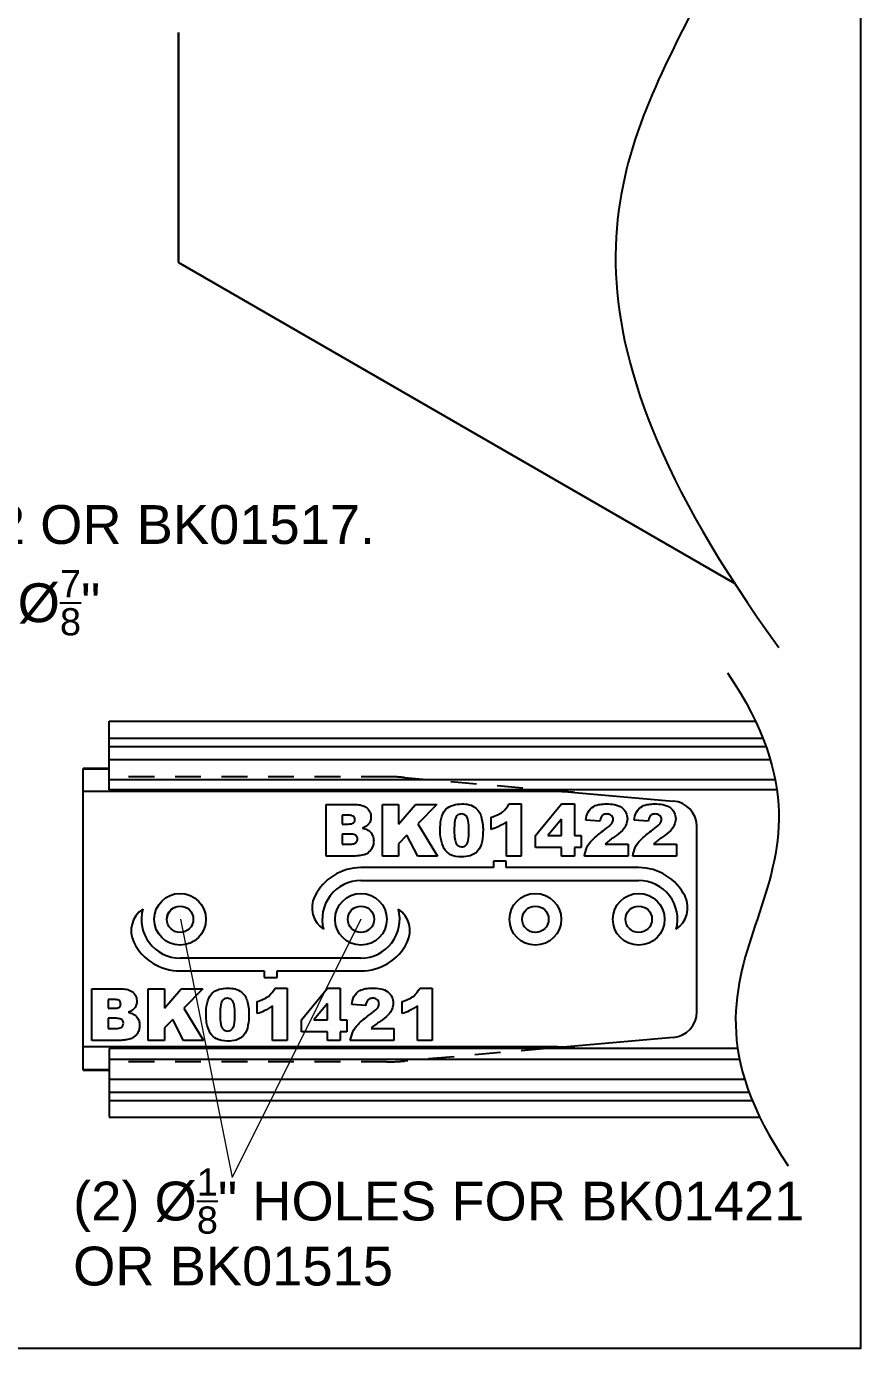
# Model space of a CAD drawing. Extents: x -1.2 to 11.7, y -13.3 to 0.
# Drawn here: x 7.42 to 11.46, y -13.31 to -6.91 of the extents above; entities that cross this region are included whole.
import ezdxf

# ---------------------------------------------------------------- set-up
doc = ezdxf.new("R2010")
doc.units = 0
doc.header["$LTSCALE"] = 0.5
doc.header["$MEASUREMENT"] = 0
doc.linetypes.add('HIDDEN', pattern=[0.375, 0.25, -0.125])
for name, color, linetype in [('Dimension', 10, 'CONTINUOUS'), ('FAB DWG', 221, 'CONTINUOUS'), ('Housing', 150, 'CONTINUOUS')]:
    doc.layers.add(name, color=color, linetype=linetype)
doc.layers.add('Jig', color=41, linetype='CONTINUOUS', lineweight=13)
doc.layers.add('Text-Unprinted', color=131, linetype='CONTINUOUS', plot=False)
doc.styles.get("Standard").update_dxf_attribs({"font": 'arial.ttf'})

msp = doc.modelspace()

# ---------------------------------------------------------------- linework, layer by layer
at = {"layer": 'Dimension', "lineweight": 15, "ltscale": 0.5, "transparency": 16777216}
for p in [(8.165, -11.2305), (9.0385, -11.2305)]:
    msp.add_line(p, (8.415, -12.4805), dxfattribs=at)
at = {"layer": 'Dimension', "transparency": 16777216}
msp.add_open_spline([(10.4894, -4.1445), (11.2953, -5.5314), (10.5959, -6.9226), (9.8965, -8.3138), (11.0604, -9.9153)], degree=3, knots=[0.08847, 0.08847, 0.08847, 0.08847, 1, 2, 2, 2, 2], dxfattribs=at)
msp.add_open_spline([(10.8123, -10.0375), (11.1714, -10.5737), (10.9588, -11.2305), (10.7356, -11.8783), (11.1053, -12.4235)], degree=3, dxfattribs=at)
at = {"layer": 'Housing', "lineweight": 30, "transparency": 16777216, "extrusion": (1.72083e-15, 0.816497, 0.57735)}
for p, q in [((8.156, -8.0517), (8.156, -6.9376)), ((10.8468, -9.6052), (8.156, -8.0517))]:
    msp.add_line(p, q, dxfattribs=at)
at = {"layer": 'Housing', "linetype": 'Continuous', "lineweight": 25, "transparency": 16777216}
for p, q in [((7.8198, -10.2721), (10.9472, -10.2721)), ((7.8198, -10.6044), (7.8198, -10.2721)), ((7.8198, -10.3531), (10.9826, -10.3531)), ((7.8198, -10.3933), (10.9979, -10.3933)), ((7.8198, -10.4567), (11.0186, -10.4567)), ((7.8198, -10.5538), (11.0425, -10.5538)), ((11.0509, -10.6044), (7.8198, -10.6044)), ((7.8198, -11.8565), (7.8198, -12.1889)), ((10.861, -11.8565), (7.8198, -11.8565)), ((7.8198, -11.9071), (10.8699, -11.9071)), ((7.8198, -12.0042), (10.8947, -12.0042)), ((7.8198, -12.0676), (10.9162, -12.0676)), ((7.8198, -12.1079), (10.9318, -12.1079)), ((7.8198, -12.1889), (10.9681, -12.1889))]:
    msp.add_line(p, q, dxfattribs=at)
at = {"layer": 'Housing', "linetype": 'HIDDEN', "lineweight": 15, "ltscale": 0.5, "transparency": 16777216}
for centre in [(8.165, -11.2305), (9.0385, -11.2305)]:
    msp.add_circle(centre, 0.0625, dxfattribs=at)
at = {"layer": 'Jig', "linetype": 'Continuous', "lineweight": 25, "transparency": 16777216}
for p, q in [((7.8198, -10.5005), (7.6948, -10.5005)), ((7.6948, -11.9605), (7.6948, -10.5005)), ((7.8198, -10.5037), (7.6948, -10.5037)), ((9.9887, -10.6126), (7.6948, -10.6126)), ((9.9374, -10.6044), (10.0738, -10.6164)), ((10.0738, -10.6164), (10.5494, -10.658)), ((8.8695, -10.6751), (9.0128, -10.6751)), ((8.8695, -10.9251), (8.8695, -10.6751)), ((9.1422, -10.6751), (9.2201, -10.6751)), ((9.1422, -10.9251), (9.1422, -10.6751)), ((9.2201, -10.7696), (9.3017, -10.6751)), ((9.2201, -10.6751), (9.2201, -10.7696)), ((9.3017, -10.6751), (9.4052, -10.6751)), ((9.4052, -10.6751), (9.3139, -10.7687)), ((9.7558, -10.6719), (9.8143, -10.6719)), ((9.8143, -10.6719), (9.8143, -10.9251)), ((9.8825, -10.8248), (10.0091, -10.6719)), ((10.0091, -10.6719), (10.0708, -10.6719)), ((10.0708, -10.6719), (10.0708, -10.8245)), ((8.9474, -10.7271), (8.9474, -10.7693)), ((8.9794, -10.7271), (8.9474, -10.7271)), ((9.6682, -10.7952), (9.6682, -10.7368)), ((10.0091, -10.7459), (9.9423, -10.8245)), ((10.0091, -10.8245), (10.0091, -10.7459)), ((10.1942, -10.7563), (10.126, -10.751)), ((10.4279, -10.7563), (10.3597, -10.751)), ((8.9474, -10.7693), (8.9789, -10.7693)), ((9.3139, -10.7687), (9.4084, -10.9251)), ((9.7429, -10.9251), (9.7429, -10.758)), ((10.6635, -11.6784), (10.6635, -10.7825)), ((8.9474, -10.818), (8.9474, -10.8667)), ((8.9861, -10.818), (8.9474, -10.818)), ((8.9474, -10.8667), (8.9863, -10.8667)), ((9.261, -10.8228), (9.2201, -10.8647)), ((9.2201, -10.8647), (9.2201, -10.9251)), ((9.3132, -10.9251), (9.261, -10.8228)), ((9.8825, -10.8829), (9.8825, -10.8248)), ((9.9423, -10.8245), (10.0091, -10.8245)), ((10.0708, -10.8245), (10.1032, -10.8245)), ((10.1032, -10.8245), (10.1032, -10.8829)), ((10.2199, -10.8667), (10.3305, -10.8667)), ((10.3305, -10.8667), (10.3305, -10.9251)), ((10.4537, -10.8667), (10.5643, -10.8667)), ((10.5643, -10.8667), (10.5643, -10.9251)), ((9.0025, -10.9251), (8.8695, -10.9251)), ((9.2201, -10.9251), (9.1422, -10.9251)), ((9.4084, -10.9251), (9.3132, -10.9251)), ((9.8143, -10.9251), (9.7429, -10.9251)), ((10.0091, -10.8829), (9.8825, -10.8829)), ((10.0091, -10.9251), (10.0091, -10.8829)), ((10.0708, -10.9251), (10.0091, -10.9251)), ((10.0708, -10.8829), (10.0708, -10.9251)), ((10.1032, -10.8829), (10.0708, -10.8829)), ((10.3305, -10.9251), (10.1195, -10.9251)), ((10.5643, -10.9251), (10.3532, -10.9251)), ((9.6791, -10.9805), (9.0385, -10.9805)), ((9.7416, -10.9492), (9.6791, -10.9492)), ((9.6791, -10.9492), (9.6791, -10.9805)), ((9.7416, -10.9805), (9.7416, -10.9492)), ((10.3823, -10.9805), (9.7416, -10.9805)), ((9.0385, -11.043), (10.3823, -11.043)), ((9.0385, -11.418), (8.1635, -11.418)), ((8.1635, -11.4805), (8.5698, -11.4805)), ((8.5698, -11.4805), (8.5698, -11.5117)), ((8.5698, -11.5117), (8.6323, -11.5117)), ((8.6323, -11.5117), (8.6323, -11.4805)), ((8.6323, -11.4805), (9.0385, -11.4805)), ((7.737, -11.5671), (7.8803, -11.5671)), ((7.737, -11.8171), (7.737, -11.5671)), ((8.0097, -11.5671), (8.0876, -11.5671)), ((8.0097, -11.8171), (8.0097, -11.5671)), ((8.0876, -11.6615), (8.1691, -11.5671)), ((8.0876, -11.5671), (8.0876, -11.6615)), ((8.1691, -11.5671), (8.2727, -11.5671)), ((8.2727, -11.5671), (8.1814, -11.6606)), ((8.6233, -11.5638), (8.6818, -11.5638)), ((8.6818, -11.5638), (8.6818, -11.8171)), ((8.75, -11.7168), (8.8766, -11.5638)), ((8.8766, -11.5638), (8.9383, -11.5638)), ((8.9383, -11.5638), (8.9383, -11.7164)), ((9.3246, -11.5638), (9.3831, -11.5638)), ((9.3831, -11.5638), (9.3831, -11.8171)), ((7.8149, -11.619), (7.8149, -11.6612)), ((7.8469, -11.619), (7.8149, -11.619)), ((8.5357, -11.6872), (8.5357, -11.6288)), ((8.8766, -11.6378), (8.8098, -11.7164)), ((8.8766, -11.7164), (8.8766, -11.6378)), ((9.0616, -11.6482), (8.9935, -11.6429)), ((9.237, -11.6872), (9.237, -11.6288)), ((7.8149, -11.6612), (7.8464, -11.6612)), ((7.8149, -11.7099), (7.8149, -11.7586)), ((7.8536, -11.7099), (7.8149, -11.7099)), ((8.1814, -11.6606), (8.2759, -11.8171)), ((8.6103, -11.8171), (8.6103, -11.6499)), ((9.3116, -11.8171), (9.3116, -11.6499)), ((7.8149, -11.7586), (7.8538, -11.7586)), ((8.1285, -11.7148), (8.0876, -11.7566)), ((8.0876, -11.7566), (8.0876, -11.8171)), ((8.1807, -11.8171), (8.1285, -11.7148)), ((8.75, -11.7749), (8.75, -11.7168)), ((8.8766, -11.7749), (8.75, -11.7749)), ((8.8098, -11.7164), (8.8766, -11.7164)), ((8.8766, -11.8171), (8.8766, -11.7749)), ((8.9383, -11.7164), (8.9707, -11.7164)), ((8.9383, -11.7749), (8.9383, -11.8171)), ((8.9707, -11.7749), (8.9383, -11.7749)), ((8.9707, -11.7164), (8.9707, -11.7749)), ((9.0874, -11.7586), (9.198, -11.7586)), ((9.198, -11.7586), (9.198, -11.8171)), ((7.87, -11.8171), (7.737, -11.8171)), ((8.0876, -11.8171), (8.0097, -11.8171)), ((8.2759, -11.8171), (8.1807, -11.8171)), ((8.6818, -11.8171), (8.6103, -11.8171)), ((8.9383, -11.8171), (8.8766, -11.8171)), ((9.198, -11.8171), (8.987, -11.8171)), ((9.3831, -11.8171), (9.3116, -11.8171)), ((10.5494, -11.8029), (10.0738, -11.8446)), ((9.9887, -11.8483), (7.6948, -11.8483)), ((10.0738, -11.8446), (9.9374, -11.8565)), ((7.6948, -11.9573), (7.8198, -11.9573)), ((7.6948, -11.9605), (7.8198, -11.9605))]:
    msp.add_line(p, q, dxfattribs=at)
at = {"layer": 'Jig', "linetype": 'HIDDEN', "lineweight": 25, "transparency": 16777216}
for p, q in [((9.1641, -10.5405), (7.8198, -10.5405)), ((9.2492, -10.5442), (9.9374, -10.6044)), ((9.9374, -11.8565), (9.2492, -11.9167)), ((9.1641, -11.9205), (7.8198, -11.9205))]:
    msp.add_line(p, q, dxfattribs=at)
at = {"layer": 'Jig', "linetype": 'Continuous', "lineweight": 25, "transparency": 16777216}
for centre, radius in [((8.1635, -11.2305), 0.125), ((9.0385, -11.2305), 0.125), ((9.8823, -11.2305), 0.125), ((10.3823, -11.2305), 0.125), ((8.1635, -11.2305), 0.064), ((9.0385, -11.2305), 0.064), ((9.8823, -11.2305), 0.064), ((10.3823, -11.2305), 0.064)]:
    msp.add_circle(centre, radius, dxfattribs=at)
for centre, radius, start, end in [((10.5385, -10.7825), 0.125, 0, 85), ((9.0385, -11.2305), 0.25, 90, 153.59038), ((10.3823, -11.2305), 0.25, 26.40962, 90), ((9.0385, -11.2305), 0.1875, 90, 195), ((10.3823, -11.2305), 0.1875, 345, 90), ((8.9266, -11.1749), 0.125, 153.59038, 236.40962), ((10.4942, -11.1749), 0.125, 303.59038, 26.40962), ((8.0516, -11.2861), 0.125, 123.59038, 206.40962), ((8.1635, -11.2305), 0.1875, 165, 270), ((9.0385, -11.2305), 0.1875, 270, 15), ((9.1505, -11.2861), 0.125, 333.59038, 56.40962), ((8.1635, -11.2305), 0.25, 206.40962, 270), ((9.0385, -11.2305), 0.25, 270, 333.59038), ((10.5385, -11.6784), 0.125, 275, 0)]:
    msp.add_arc(centre, radius, start, end, dxfattribs=at)
at = {"layer": 'Jig', "linetype": 'HIDDEN', "lineweight": 25, "transparency": 16777216}
for centre, major_axis, start_param, end_param in [((9.2383, -10.6688), (-0.3526, 0.0308), 4.712389, 4.955215), ((9.2383, -11.7922), (0.3526, 0.0308), 4.469563, 4.712389)]:
    msp.add_ellipse(centre, major_axis=major_axis, ratio=0.353184, start_param=start_param, end_param=end_param, dxfattribs=at)
at = {"layer": 'Jig', "linetype": 'Continuous', "lineweight": 25, "transparency": 16777216}
for centre, major_axis, start_param, end_param in [((10.0629, -10.7409), (-0.3526, 0.0308), 4.712389, 4.955215), ((10.0629, -11.72), (0.3526, 0.0308), 4.469563, 4.712389)]:
    msp.add_ellipse(centre, major_axis=major_axis, ratio=0.353184, start_param=start_param, end_param=end_param, dxfattribs=at)
for points, knots in [([(9.0128, -10.6751), (9.0229, -10.6756), (9.043, -10.6767), (9.0684, -10.6904), (9.0845, -10.7118), (9.0862, -10.7276), (9.087, -10.7355)], [0, 0, 0, 0, 0.280855, 0.560066, 0.780046, 1, 1, 1, 1]), ([(9.4214, -10.7991), (9.4219, -10.7813), (9.423, -10.7459), (9.4426, -10.6971), (9.485, -10.6741), (9.513, -10.6726), (9.527, -10.6719)], [0, 0, 0, 0, 0.281491, 0.559748, 0.77913, 1, 1, 1, 1]), ([(9.527, -10.6719), (9.5391, -10.6723), (9.5631, -10.6733), (9.5937, -10.6891), (9.6137, -10.7133), (9.6193, -10.7314), (9.6221, -10.7404)], [0, 0, 0, 0, 0.280493, 0.559597, 0.779659, 1, 1, 1, 1]), ([(9.6682, -10.7368), (9.6886, -10.7299), (9.7251, -10.7175), (9.7465, -10.6858), (9.7558, -10.6719)], [0, 0, 0, 0, 0.560663, 1, 1, 1, 1]), ([(10.126, -10.751), (10.1284, -10.7375), (10.1331, -10.7108), (10.1612, -10.6824), (10.1949, -10.6728), (10.216, -10.6722), (10.2266, -10.6719)], [0, 0, 0, 0, 0.2806228, 0.5584158, 0.7787536, 1, 1, 1, 1]), ([(10.2266, -10.6719), (10.2397, -10.6722), (10.2658, -10.6728), (10.3008, -10.6862), (10.3234, -10.7131), (10.326, -10.7337), (10.3273, -10.744)], [0, 0, 0, 0, 0.281517, 0.560668, 0.780351, 1, 1, 1, 1]), ([(10.3597, -10.751), (10.3621, -10.7375), (10.3669, -10.7108), (10.3949, -10.6824), (10.4287, -10.6728), (10.4498, -10.6722), (10.4604, -10.6719)], [0, 0, 0, 0, 0.280623, 0.558416, 0.778754, 1, 1, 1, 1]), ([(10.4604, -10.6719), (10.4735, -10.6722), (10.4996, -10.6728), (10.5346, -10.6862), (10.5572, -10.7131), (10.5598, -10.7337), (10.561, -10.744)], [0, 0, 0, 0, 0.281517, 0.560668, 0.780351, 1, 1, 1, 1]), ([(8.9789, -10.7693), (8.9863, -10.7692), (8.9954, -10.769), (9.0041, -10.7626), (9.0083, -10.7567), (9.0088, -10.7513), (9.0091, -10.7477)], [0, 0, 0, 0, 0.499034, 0.624473, 0.750181, 1, 1, 1, 1]), ([(9.0091, -10.7477), (9.0087, -10.7442), (9.0081, -10.739), (9.0039, -10.7334), (8.9954, -10.7274), (8.9865, -10.7272), (8.9794, -10.7271)], [0, 0, 0, 0, 0.24937, 0.374958, 0.500628, 1, 1, 1, 1]), ([(9.087, -10.7355), (9.0863, -10.7432), (9.085, -10.7569), (9.0765, -10.7677), (9.0728, -10.7724)], [0, 0, 0, 0, 0.559379, 1, 1, 1, 1]), ([(9.5247, -10.7206), (9.5206, -10.7209), (9.5125, -10.7216), (9.4989, -10.7317), (9.4899, -10.7597), (9.4897, -10.7838), (9.4896, -10.7999)], [0, 0, 0, 0, 0.124956, 0.249616, 0.49815, 1, 1, 1, 1]), ([(9.561, -10.8017), (9.561, -10.7852), (9.5609, -10.7605), (9.551, -10.732), (9.5371, -10.7217), (9.5288, -10.7209), (9.5247, -10.7206)], [0, 0, 0, 0, 0.5018497, 0.750295, 0.8750626, 1, 1, 1, 1]), ([(9.6221, -10.7404), (9.6244, -10.7511), (9.6285, -10.7702), (9.629, -10.7897), (9.6292, -10.7982)], [0, 0, 0, 0, 0.559917, 1, 1, 1, 1]), ([(10.2284, -10.7206), (10.2232, -10.721), (10.2128, -10.722), (10.1981, -10.7349), (10.1956, -10.7482), (10.1942, -10.7563)], [0, 0, 0, 0, 0.280648, 0.559426, 1, 1, 1, 1]), ([(10.2098, -10.8027), (10.2213, -10.7944), (10.2372, -10.7828), (10.2554, -10.764), (10.2579, -10.753), (10.2591, -10.7475)], [0, 0, 0, 0, 0.5616127, 0.7817748, 1, 1, 1, 1]), ([(10.2591, -10.7475), (10.2585, -10.7432), (10.2572, -10.7347), (10.2484, -10.726), (10.2384, -10.7212), (10.2317, -10.7208), (10.2284, -10.7206)], [0, 0, 0, 0, 0.278882, 0.558608, 0.779176, 1, 1, 1, 1]), ([(10.3273, -10.744), (10.3259, -10.7545), (10.3232, -10.7756), (10.3001, -10.8066), (10.2783, -10.8224), (10.2649, -10.8321)], [0, 0, 0, 0, 0.279129, 0.558974, 1, 1, 1, 1]), ([(10.4622, -10.7206), (10.457, -10.721), (10.4466, -10.722), (10.4318, -10.7349), (10.4294, -10.7482), (10.4279, -10.7563)], [0, 0, 0, 0, 0.2806478, 0.5594256, 1, 1, 1, 1]), ([(10.4436, -10.8027), (10.455, -10.7944), (10.471, -10.7828), (10.4891, -10.764), (10.4916, -10.753), (10.4929, -10.7475)], [0, 0, 0, 0, 0.561613, 0.781775, 1, 1, 1, 1]), ([(10.4929, -10.7475), (10.4922, -10.7432), (10.4909, -10.7347), (10.4821, -10.726), (10.4722, -10.7212), (10.4655, -10.7208), (10.4622, -10.7206)], [0, 0, 0, 0, 0.278882, 0.558608, 0.779176, 1, 1, 1, 1]), ([(10.561, -10.744), (10.5597, -10.7545), (10.557, -10.7756), (10.5339, -10.8066), (10.512, -10.8224), (10.4986, -10.8321)], [0, 0, 0, 0, 0.279129, 0.558974, 1, 1, 1, 1]), ([(9.0728, -10.7724), (9.0682, -10.7764), (9.0599, -10.7835), (9.0496, -10.7871), (9.0451, -10.7886)], [0, 0, 0, 0, 0.559166, 1, 1, 1, 1]), ([(9.0451, -10.7886), (9.0533, -10.791), (9.0699, -10.7958), (9.0889, -10.8116), (9.0987, -10.8319), (9.0996, -10.8454), (9.1, -10.8522)], [0, 0, 0, 0, 0.280595, 0.559686, 0.779638, 1, 1, 1, 1]), ([(9.4409, -10.8891), (9.4342, -10.873), (9.4222, -10.844), (9.4217, -10.8129), (9.4214, -10.7991)], [0, 0, 0, 0, 0.558507, 1, 1, 1, 1]), ([(9.4896, -10.7999), (9.4897, -10.816), (9.4899, -10.8403), (9.4997, -10.8678), (9.5129, -10.8784), (9.521, -10.8792), (9.5251, -10.8797)], [0, 0, 0, 0, 0.501702, 0.750445, 0.875181, 1, 1, 1, 1]), ([(9.5251, -10.8797), (9.5291, -10.8793), (9.5371, -10.8785), (9.5473, -10.8712), (9.5538, -10.861), (9.5611, -10.838), (9.5611, -10.8178), (9.561, -10.8017)], [0, 0, 0, 0, 0.124746, 0.249408, 0.374355, 0.499578, 1, 1, 1, 1]), ([(9.6292, -10.7982), (9.6286, -10.8161), (9.6273, -10.8517), (9.6098, -10.9016), (9.5676, -10.9264), (9.5394, -10.9277), (9.5252, -10.9284)], [0, 0, 0, 0, 0.281466, 0.560523, 0.779204, 1, 1, 1, 1]), ([(9.7429, -10.758), (9.7299, -10.7669), (9.7067, -10.7829), (9.68, -10.7915), (9.6682, -10.7952)], [0, 0, 0, 0, 0.559663, 1, 1, 1, 1]), ([(10.1195, -10.9251), (10.1226, -10.9107), (10.1288, -10.8818), (10.161, -10.839), (10.1913, -10.8165), (10.2098, -10.8027)], [0, 0, 0, 0, 0.279558, 0.55925, 1, 1, 1, 1]), ([(10.3532, -10.9251), (10.3564, -10.9107), (10.3626, -10.8818), (10.3948, -10.839), (10.4251, -10.8165), (10.4436, -10.8027)], [0, 0, 0, 0, 0.279558, 0.55925, 1, 1, 1, 1]), ([(9.0221, -10.8416), (9.0215, -10.8375), (9.0207, -10.8313), (9.0152, -10.825), (9.005, -10.8183), (8.9945, -10.8181), (8.9861, -10.818)], [0, 0, 0, 0, 0.248884, 0.374616, 0.500146, 1, 1, 1, 1]), ([(8.9863, -10.8667), (8.9948, -10.8664), (9.0055, -10.8661), (9.0157, -10.8588), (9.0209, -10.852), (9.0216, -10.8457), (9.0221, -10.8416)], [0, 0, 0, 0, 0.498979, 0.624624, 0.750362, 1, 1, 1, 1]), ([(9.1, -10.8522), (9.0995, -10.859), (9.0986, -10.8726), (9.0886, -10.8955), (9.0748, -10.9065), (9.0663, -10.9132)], [0, 0, 0, 0, 0.280872, 0.561572, 1, 1, 1, 1]), ([(10.2649, -10.8321), (10.2595, -10.8357), (10.2507, -10.8416), (10.2386, -10.8501), (10.229, -10.8581), (10.223, -10.8638), (10.2199, -10.8667)], [0, 0, 0, 0, 0.3400423, 0.5600456, 0.7799907, 1, 1, 1, 1]), ([(10.4986, -10.8321), (10.4933, -10.8357), (10.4845, -10.8416), (10.4724, -10.8501), (10.4628, -10.8581), (10.4567, -10.8638), (10.4537, -10.8667)], [0, 0, 0, 0, 0.340042, 0.560046, 0.779991, 1, 1, 1, 1]), ([(9.037, -10.9216), (9.0306, -10.9225), (9.0191, -10.9241), (9.0076, -10.9248), (9.0025, -10.9251)], [0, 0, 0, 0, 0.560095, 1, 1, 1, 1]), ([(9.0663, -10.9132), (9.0611, -10.9155), (9.0516, -10.9196), (9.0415, -10.921), (9.037, -10.9216)], [0, 0, 0, 0, 0.559347, 1, 1, 1, 1]), ([(9.5252, -10.9284), (9.5063, -10.9273), (9.4725, -10.9253), (9.4505, -10.9002), (9.4409, -10.8891)], [0, 0, 0, 0, 0.560178, 1, 1, 1, 1]), ([(7.8803, -11.5671), (7.8904, -11.5676), (7.9105, -11.5686), (7.9359, -11.5823), (7.952, -11.6037), (7.9537, -11.6196), (7.9545, -11.6275)], [0, 0, 0, 0, 0.280855, 0.560066, 0.780046, 1, 1, 1, 1]), ([(8.2889, -11.6911), (8.2894, -11.6733), (8.2905, -11.6379), (8.3101, -11.5891), (8.3525, -11.5661), (8.3805, -11.5646), (8.3945, -11.5638)], [0, 0, 0, 0, 0.281491, 0.559748, 0.77913, 1, 1, 1, 1]), ([(8.3945, -11.5638), (8.4066, -11.5643), (8.4306, -11.5652), (8.4612, -11.5811), (8.4812, -11.6053), (8.4868, -11.6233), (8.4896, -11.6324)], [0, 0, 0, 0, 0.280493, 0.559597, 0.779659, 1, 1, 1, 1]), ([(8.5357, -11.6288), (8.5561, -11.6218), (8.5926, -11.6095), (8.614, -11.5778), (8.6233, -11.5638)], [0, 0, 0, 0, 0.560663, 1, 1, 1, 1]), ([(8.9935, -11.6429), (8.9959, -11.6295), (9.0006, -11.6028), (9.0287, -11.5743), (9.0624, -11.5647), (9.0835, -11.5641), (9.0941, -11.5638)], [0, 0, 0, 0, 0.280623, 0.558416, 0.778754, 1, 1, 1, 1]), ([(9.0941, -11.5638), (9.1072, -11.5641), (9.1333, -11.5647), (9.1683, -11.5781), (9.1909, -11.6051), (9.1935, -11.6257), (9.1948, -11.636)], [0, 0, 0, 0, 0.281517, 0.560668, 0.780351, 1, 1, 1, 1]), ([(9.237, -11.6288), (9.2574, -11.6218), (9.2939, -11.6095), (9.3153, -11.5778), (9.3246, -11.5638)], [0, 0, 0, 0, 0.560663, 1, 1, 1, 1]), ([(7.8464, -11.6612), (7.8537, -11.6611), (7.8629, -11.661), (7.8716, -11.6545), (7.8757, -11.6486), (7.8762, -11.6433), (7.8766, -11.6397)], [0, 0, 0, 0, 0.499034, 0.624473, 0.750181, 1, 1, 1, 1]), ([(7.8766, -11.6397), (7.8762, -11.6362), (7.8756, -11.631), (7.8714, -11.6254), (7.8629, -11.6194), (7.854, -11.6192), (7.8469, -11.619)], [0, 0, 0, 0, 0.24937, 0.374958, 0.500628, 1, 1, 1, 1]), ([(7.9545, -11.6275), (7.9538, -11.6352), (7.9525, -11.6489), (7.944, -11.6596), (7.9403, -11.6644)], [0, 0, 0, 0, 0.559379, 1, 1, 1, 1]), ([(8.3922, -11.6125), (8.3881, -11.6129), (8.38, -11.6136), (8.3664, -11.6236), (8.3574, -11.6517), (8.3572, -11.6757), (8.3571, -11.6918)], [0, 0, 0, 0, 0.1249555, 0.2496157, 0.4981498, 1, 1, 1, 1]), ([(8.4285, -11.6936), (8.4285, -11.6771), (8.4284, -11.6524), (8.4185, -11.6239), (8.4046, -11.6137), (8.3963, -11.6129), (8.3922, -11.6125)], [0, 0, 0, 0, 0.5018497, 0.750295, 0.8750626, 1, 1, 1, 1]), ([(8.4896, -11.6324), (8.4919, -11.643), (8.496, -11.6621), (8.4965, -11.6816), (8.4967, -11.6902)], [0, 0, 0, 0, 0.559917, 1, 1, 1, 1]), ([(9.0959, -11.6125), (9.0907, -11.613), (9.0803, -11.6139), (9.0656, -11.6269), (9.0631, -11.6401), (9.0616, -11.6482)], [0, 0, 0, 0, 0.280648, 0.559426, 1, 1, 1, 1]), ([(9.0773, -11.6947), (9.0888, -11.6864), (9.1047, -11.6747), (9.1229, -11.656), (9.1253, -11.6449), (9.1266, -11.6394)], [0, 0, 0, 0, 0.5616127, 0.7817748, 1, 1, 1, 1]), ([(9.1266, -11.6394), (9.1259, -11.6352), (9.1247, -11.6266), (9.1159, -11.6179), (9.1059, -11.6132), (9.0992, -11.6127), (9.0959, -11.6125)], [0, 0, 0, 0, 0.278882, 0.558608, 0.779176, 1, 1, 1, 1]), ([(9.1948, -11.636), (9.1934, -11.6465), (9.1907, -11.6675), (9.1676, -11.6986), (9.1457, -11.7144), (9.1324, -11.7241)], [0, 0, 0, 0, 0.279129, 0.558974, 1, 1, 1, 1]), ([(7.8896, -11.7335), (7.889, -11.7294), (7.8882, -11.7232), (7.8827, -11.717), (7.8725, -11.7103), (7.862, -11.7101), (7.8536, -11.7099)], [0, 0, 0, 0, 0.248884, 0.374616, 0.500146, 1, 1, 1, 1]), ([(7.9403, -11.6644), (7.9357, -11.6683), (7.9274, -11.6754), (7.9171, -11.679), (7.9125, -11.6806)], [0, 0, 0, 0, 0.559166, 1, 1, 1, 1]), ([(7.9125, -11.6806), (7.9208, -11.683), (7.9374, -11.6877), (7.9564, -11.7035), (7.9662, -11.7239), (7.967, -11.7374), (7.9675, -11.7441)], [0, 0, 0, 0, 0.2805952, 0.559686, 0.7796381, 1, 1, 1, 1]), ([(8.3083, -11.7811), (8.3017, -11.7649), (8.2897, -11.736), (8.2892, -11.7048), (8.2889, -11.6911)], [0, 0, 0, 0, 0.558507, 1, 1, 1, 1]), ([(8.3571, -11.6918), (8.3572, -11.708), (8.3573, -11.7322), (8.3672, -11.7598), (8.3803, -11.7703), (8.3885, -11.7712), (8.3926, -11.7716)], [0, 0, 0, 0, 0.501702, 0.750445, 0.875181, 1, 1, 1, 1]), ([(8.3926, -11.7716), (8.3966, -11.7712), (8.4046, -11.7704), (8.4148, -11.7631), (8.4213, -11.7529), (8.4286, -11.7299), (8.4286, -11.7098), (8.4285, -11.6936)], [0, 0, 0, 0, 0.124746, 0.249408, 0.374355, 0.499578, 1, 1, 1, 1]), ([(8.4967, -11.6902), (8.4961, -11.7081), (8.4948, -11.7437), (8.4772, -11.7935), (8.4351, -11.8183), (8.4069, -11.8197), (8.3927, -11.8203)], [0, 0, 0, 0, 0.281466, 0.560523, 0.779204, 1, 1, 1, 1]), ([(8.6103, -11.6499), (8.5974, -11.6589), (8.5742, -11.6748), (8.5475, -11.6834), (8.5357, -11.6872)], [0, 0, 0, 0, 0.559663, 1, 1, 1, 1]), ([(8.987, -11.8171), (8.9901, -11.8026), (8.9963, -11.7738), (9.0285, -11.731), (9.0588, -11.7085), (9.0773, -11.6947)], [0, 0, 0, 0, 0.279558, 0.55925, 1, 1, 1, 1]), ([(9.3116, -11.6499), (9.2987, -11.6589), (9.2755, -11.6748), (9.2488, -11.6834), (9.237, -11.6872)], [0, 0, 0, 0, 0.559663, 1, 1, 1, 1]), ([(7.8538, -11.7586), (7.8623, -11.7584), (7.873, -11.7581), (7.8832, -11.7507), (7.8883, -11.744), (7.8891, -11.7377), (7.8896, -11.7335)], [0, 0, 0, 0, 0.498979, 0.624624, 0.750362, 1, 1, 1, 1]), ([(7.9675, -11.7441), (7.967, -11.7509), (7.9661, -11.7645), (7.9561, -11.7874), (7.9423, -11.7984), (7.9338, -11.8051)], [0, 0, 0, 0, 0.2808725, 0.5615723, 1, 1, 1, 1]), ([(9.1324, -11.7241), (9.127, -11.7277), (9.1182, -11.7336), (9.1061, -11.7421), (9.0965, -11.7501), (9.0905, -11.7558), (9.0874, -11.7586)], [0, 0, 0, 0, 0.340042, 0.560046, 0.779991, 1, 1, 1, 1]), ([(7.9045, -11.8136), (7.8981, -11.8145), (7.8866, -11.816), (7.8751, -11.8168), (7.87, -11.8171)], [0, 0, 0, 0, 0.560095, 1, 1, 1, 1]), ([(7.9338, -11.8051), (7.9285, -11.8074), (7.9191, -11.8115), (7.909, -11.8129), (7.9045, -11.8136)], [0, 0, 0, 0, 0.559347, 1, 1, 1, 1]), ([(8.3927, -11.8203), (8.3738, -11.8192), (8.34, -11.8173), (8.318, -11.7921), (8.3083, -11.7811)], [0, 0, 0, 0, 0.5601778, 1, 1, 1, 1])]:
    msp.add_open_spline(points, degree=3, knots=knots, dxfattribs=at)
at = {"layer": 'Text-Unprinted', "ltscale": 0.5, "transparency": 16777216}
msp.add_lwpolyline([(0, 0), (11.4553, 0), (11.4553, -13.3084), (0, -13.3084)], close=True, dxfattribs=at)

# ---------------------------------------------------------------- texts
at = {"layer": 'FAB DWG', "ltscale": 0.5, "transparency": 16777216, "char_height": 0.188, "attachment_point": 4}
for s, width, insert in [('\\A1;(3) %%C{\\H0.7x;\\S1/8;}" HOLES FOR BK01422 OR BK01517.\\PDRILL OUT FIRST HOLE TO %%C{\\H0.7x;\\S7/8;}"', 5.645697, (3.876, -9.5089)), ('\\A1;(2) %%C{\\H0.7x;\\S1/8;}" HOLES FOR BK01421 OR BK01515', 3.744142, (7.6461, -12.7211))]:
    msp.add_mtext_dynamic_manual_height_columns(s, width=width, gutter_width=0.625, heights=[0], dxfattribs=dict(at, insert=insert))

doc.saveas('drawing.dxf')
